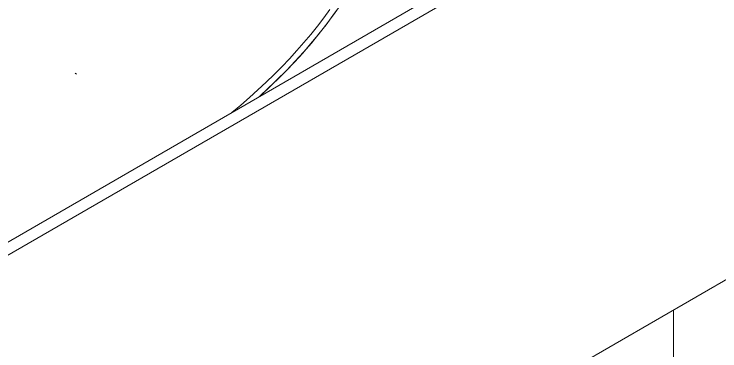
# Model space of a CAD drawing. Header units: inches. Extents: x -6.5 to 91.7, y -2.1 to 67.1.
# Drawn here: x 85.069 to 89.459, y 47.51 to 49.601 of the extents above; entities that cross this region are included whole.
import ezdxf

# ---------------------------------------------------------------- set-up
doc = ezdxf.new("R2010")
doc.units = ezdxf.units.IN
doc.layers.add('ZANO_R', color=7, linetype='Continuous', lineweight=0)

msp = doc.modelspace()

# ---------------------------------------------------------------- linework, layer by layer
at = {"layer": 'ZANO_R'}
for p, q in [((83.21509, 47.13806), (89.83586, 50.96056)), ((89.9068, 50.91961), (83.28603, 47.09711)), ((86.99611, 49.57937), (87.03294, 49.62978)), ((87.0923, 49.64842), (87.05039, 49.5894)), ((87.05222, 49.59207), (87.09277, 49.64926)), ((86.95587, 49.52685), (86.99611, 49.57937)), ((87.05039, 49.5894), (87.00659, 49.53098)), ((87.00958, 49.53502), (87.05222, 49.59207)), ((86.91445, 49.47525), (86.95587, 49.52685)), ((87.00659, 49.53098), (86.96094, 49.47318)), ((86.96484, 49.47815), (87.00958, 49.53502)), ((86.8719, 49.42457), (86.91445, 49.47525)), ((86.91801, 49.4215), (86.96484, 49.47815)), ((86.96094, 49.47318), (86.91348, 49.41604)), ((86.82828, 49.37482), (86.8719, 49.42457)), ((86.91348, 49.41604), (86.86425, 49.35958)), ((86.86906, 49.36509), (86.91801, 49.4215)), ((86.78217, 49.32441), (86.82828, 49.37482)), ((86.86425, 49.35958), (86.8133, 49.30382)), ((86.818, 49.30898), (86.86906, 49.36509)), ((86.73502, 49.27496), (86.78217, 49.32441)), ((86.8133, 49.30382), (86.76066, 49.24879)), ((86.76484, 49.25319), (86.818, 49.30898)), ((86.68689, 49.22648), (86.73502, 49.27496)), ((85.4486, 49.23395), (85.45776, 49.2295)), ((86.63781, 49.17895), (86.68689, 49.22648)), ((86.76066, 49.24879), (86.70638, 49.19452)), ((86.70957, 49.19776), (86.76484, 49.25319)), ((86.58567, 49.13037), (86.63781, 49.17895)), ((86.70638, 49.19452), (86.6505, 49.14103)), ((86.6522, 49.14274), (86.70957, 49.19776)), ((86.53261, 49.08281), (86.58567, 49.13037)), ((86.59274, 49.08815), (86.6522, 49.14274)), ((86.6505, 49.14103), (86.59307, 49.08834)), ((86.47867, 49.03625), (86.53261, 49.08281)), ((86.4239, 48.99066), (86.47867, 49.03625)), ((83.28603, 44.36675), (89.9068, 48.18925)), ((89.17083, 47.76434), (89.17083, 29.96377))]:
    msp.add_line(p, q, dxfattribs=at)

doc.saveas('drawing.dxf')
